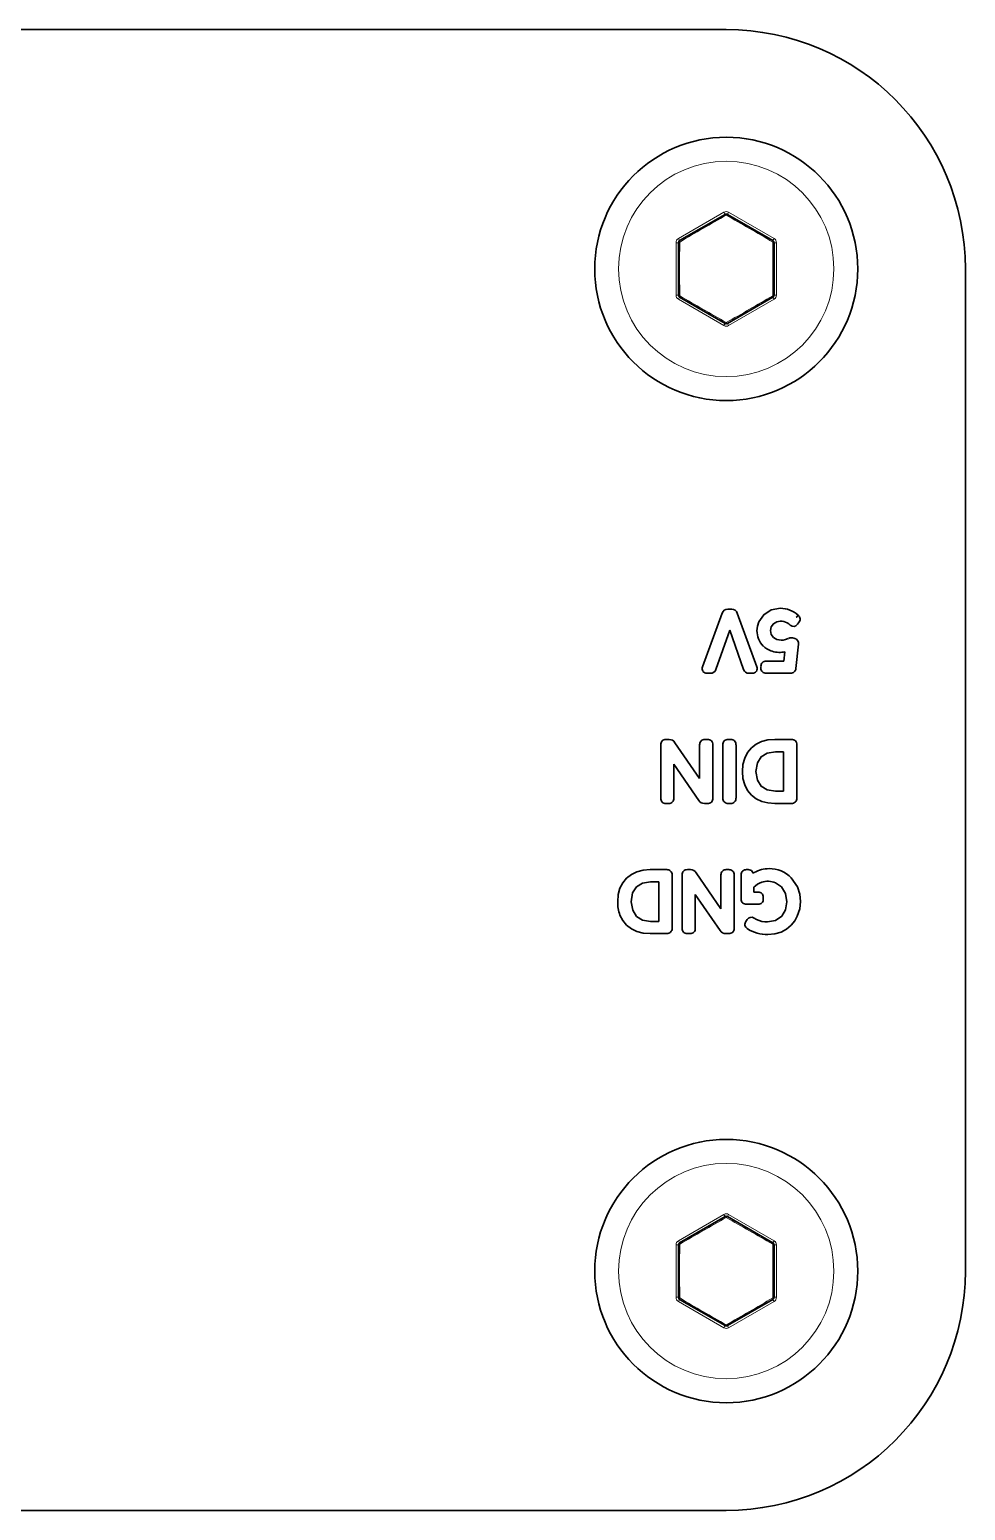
# Model space of a CAD drawing. Extents: x 218 to 1434, y 54 to 743.
# Drawn here: x 722.12 to 741.68, y 405.03 to 435.97 of the extents above; entities that cross this region are included whole.
import ezdxf

# ---------------------------------------------------------------- set-up
doc = ezdxf.new("R2010")
doc.units = 0

msp = doc.modelspace()

# ---------------------------------------------------------------- linework, layer by layer
at = {"color": 7, "lineweight": 35}
for p, q in [((452.315, 435.97), (736.685, 435.97)), ((452.315, 435.97), (736.685, 435.97)), ((741.685, 410.03), (741.685, 430.97)), ((741.685, 410.03), (741.685, 430.97)), ((736.685, 405.03), (452.315, 405.03)), ((736.685, 405.03), (452.315, 405.03))]:
    msp.add_line(p, q, dxfattribs=at)
at = {"color": 7, "lineweight": 13, "ltscale": 0.027424}
for p, q in [((736.635, 432.153), (735.685, 431.605)), ((737.685, 431.605), (736.735, 432.153)), ((735.635, 410.579), (735.635, 409.482)), ((737.735, 409.482), (737.735, 410.579))]:
    msp.add_line(p, q, dxfattribs=at)
at = {"color": 7, "lineweight": 35, "ltscale": 0.027424}
for p, q in [((736.66, 432.11), (735.71, 431.561)), ((737.66, 431.561), (736.71, 432.11)), ((735.71, 430.378), (736.66, 429.829)), ((736.71, 429.829), (737.66, 430.378)), ((735.685, 410.579), (735.685, 409.482)), ((737.685, 409.482), (737.685, 410.579))]:
    msp.add_line(p, q, dxfattribs=at)
at = {"color": 7, "lineweight": 13, "ltscale": 0.00125}
for p, q in [((736.635, 432.153), (736.66, 432.11)), ((736.735, 432.153), (736.71, 432.11)), ((735.685, 431.605), (735.71, 431.561)), ((737.685, 431.605), (737.66, 431.561)), ((735.635, 431.518), (735.685, 431.518)), ((737.735, 431.518), (737.685, 431.518)), ((735.635, 430.421), (735.685, 430.421)), ((737.685, 430.335), (737.66, 430.378)), ((737.735, 430.421), (737.685, 430.421)), ((736.635, 429.786), (736.66, 429.829)), ((736.735, 429.786), (736.71, 429.829)), ((736.635, 411.214), (736.66, 411.171)), ((736.735, 411.214), (736.71, 411.171)), ((735.635, 410.579), (735.685, 410.579)), ((735.685, 410.665), (735.71, 410.622)), ((737.685, 410.665), (737.66, 410.622)), ((737.735, 410.579), (737.685, 410.579)), ((735.635, 409.482), (735.685, 409.482)), ((735.685, 409.395), (735.71, 409.439)), ((737.685, 409.395), (737.66, 409.439)), ((737.735, 409.482), (737.685, 409.482)), ((736.635, 408.847), (736.66, 408.89)), ((736.735, 408.847), (736.71, 408.89))]:
    msp.add_line(p, q, dxfattribs=at)
at = {"color": 7, "lineweight": 13, "ltscale": 0.027425}
for p, q in [((735.635, 431.518), (735.635, 430.421)), ((737.735, 430.421), (737.735, 431.518)), ((735.685, 430.335), (736.635, 429.786)), ((736.735, 429.786), (737.685, 430.335)), ((736.635, 411.214), (735.685, 410.665)), ((737.685, 410.665), (736.735, 411.214)), ((735.685, 409.395), (736.635, 408.847)), ((736.735, 408.847), (737.685, 409.395))]:
    msp.add_line(p, q, dxfattribs=at)
at = {"color": 7, "lineweight": 35, "ltscale": 0.027425}
for p, q in [((735.685, 431.518), (735.685, 430.421)), ((737.685, 430.421), (737.685, 431.518)), ((736.66, 411.171), (735.71, 410.622)), ((737.66, 410.622), (736.71, 411.171)), ((735.71, 409.439), (736.66, 408.89)), ((736.71, 408.89), (737.66, 409.439))]:
    msp.add_line(p, q, dxfattribs=at)
at = {"color": 7, "lineweight": 13, "ltscale": 0.000750008}
for p, q in [((737.657, 431.501), (737.656, 431.531)), ((735.713, 430.439), (735.713, 430.409))]:
    msp.add_line(p, q, dxfattribs=at)
at = {"color": 7, "lineweight": 13, "ltscale": 0.001249}
msp.add_line((735.685, 430.335), (735.71, 430.378), dxfattribs=at)
at = {"color": 7, "lineweight": 35, "ltscale": 0.029796}
msp.add_line((736.601, 423.776), (736.19, 422.657), dxfattribs=at)
at = {"color": 7, "lineweight": 35, "ltscale": 0.00208}
msp.add_line((736.798, 423.857), (736.715, 423.857), dxfattribs=at)
at = {"color": 7, "lineweight": 35, "ltscale": 0.029863}
msp.add_line((737.326, 422.656), (736.914, 423.777), dxfattribs=at)
at = {"color": 7, "lineweight": 35, "ltscale": 0.000996174}
msp.add_line((738.177, 423.545), (738.199, 423.578), dxfattribs=at)
at = {"color": 7, "lineweight": 35, "ltscale": 0.021793}
msp.add_line((736.467, 422.602), (736.759, 423.424), dxfattribs=at)
at = {"color": 7, "lineweight": 35, "ltscale": 0.021753}
msp.add_line((736.759, 423.424), (737.047, 422.603), dxfattribs=at)
at = {"color": 7, "lineweight": 35, "ltscale": 0.001682}
msp.add_line((737.983, 423.251), (737.921, 423.225), dxfattribs=at)
at = {"color": 7, "lineweight": 35, "ltscale": 0.00043438}
msp.add_line((738.117, 423.251), (738.101, 423.257), dxfattribs=at)
at = {"color": 7, "lineweight": 35, "ltscale": 0.000599469}
msp.add_line((737.885, 422.965), (737.908, 422.97), dxfattribs=at)
at = {"color": 7, "lineweight": 35, "ltscale": 0.004855}
msp.add_line((737.908, 422.97), (737.886, 422.777), dxfattribs=at)
at = {"color": 7, "lineweight": 35, "ltscale": 0.012717}
msp.add_line((738.141, 422.623), (738.194, 423.128), dxfattribs=at)
at = {"color": 7, "lineweight": 35, "ltscale": 0.000882721}
for p, q in [((737.41, 422.666), (737.41, 422.631)), ((737.46, 417.804), (737.46, 417.84))]:
    msp.add_line(p, q, dxfattribs=at)
at = {"color": 7, "lineweight": 35, "ltscale": 0.009138}
msp.add_line((737.886, 422.777), (737.521, 422.777), dxfattribs=at)
at = {"color": 7, "lineweight": 35, "ltscale": 0.001607}
msp.add_line((736.288, 422.52), (736.352, 422.52), dxfattribs=at)
at = {"color": 7, "lineweight": 35, "ltscale": 0.001657}
for p, q in [((737.162, 422.52), (737.229, 422.52)), ((735.492, 421.138), (735.426, 421.138))]:
    msp.add_line(p, q, dxfattribs=at)
at = {"color": 7, "lineweight": 35, "ltscale": 0.012726}
msp.add_line((737.521, 422.521), (738.03, 422.521), dxfattribs=at)
at = {"color": 7, "lineweight": 35, "ltscale": 0.00139}
msp.add_line((736.295, 421.138), (736.239, 421.138), dxfattribs=at)
at = {"color": 7, "lineweight": 35, "ltscale": 0.001373}
for p, q in [((736.779, 421.138), (736.724, 421.138)), ((736.724, 419.801), (736.779, 419.801))]:
    msp.add_line(p, q, dxfattribs=at)
at = {"color": 7, "lineweight": 35, "ltscale": 0.008765}
for p, q in [((738.051, 421.138), (737.7, 421.138)), ((737.7, 419.801), (738.051, 419.801))]:
    msp.add_line(p, q, dxfattribs=at)
at = {"color": 7, "lineweight": 35, "ltscale": 0.027901}
msp.add_line((735.316, 421.027), (735.316, 419.911), dxfattribs=at)
at = {"color": 7, "lineweight": 35, "ltscale": 0.02287}
msp.add_line((736.128, 420.319), (735.607, 421.071), dxfattribs=at)
at = {"color": 7, "lineweight": 35, "ltscale": 0.017721}
for p, q in [((736.128, 421.028), (736.128, 420.319)), ((736.038, 417.192), (736.038, 417.901))]:
    msp.add_line(p, q, dxfattribs=at)
at = {"color": 7, "lineweight": 35, "ltscale": 0.027914}
for p, q in [((736.405, 419.911), (736.405, 421.028)), ((736.851, 417.192), (736.851, 418.309))]:
    msp.add_line(p, q, dxfattribs=at)
at = {"color": 7, "lineweight": 35, "ltscale": 0.027905}
for p, q in [((736.613, 421.028), (736.613, 419.911)), ((736.89, 419.911), (736.89, 421.028)), ((738.161, 419.911), (738.161, 421.028)), ((735.554, 417.193), (735.554, 418.309)), ((735.762, 418.308), (735.762, 417.192))]:
    msp.add_line(p, q, dxfattribs=at)
at = {"color": 7, "lineweight": 35, "ltscale": 0.004298}
for p, q in [((737.712, 420.882), (737.884, 420.882)), ((737.884, 420.056), (737.712, 420.056))]:
    msp.add_line(p, q, dxfattribs=at)
at = {"color": 7, "lineweight": 35, "ltscale": 0.02064}
msp.add_line((737.884, 420.882), (737.884, 420.056), dxfattribs=at)
at = {"color": 7, "lineweight": 35, "ltscale": 0.023019}
msp.add_line((735.592, 420.621), (736.114, 419.863), dxfattribs=at)
at = {"color": 7, "lineweight": 35, "ltscale": 0.01776}
msp.add_line((735.592, 419.911), (735.592, 420.621), dxfattribs=at)
at = {"color": 7, "lineweight": 35, "ltscale": 0.001395}
msp.add_line((735.426, 419.801), (735.482, 419.801), dxfattribs=at)
at = {"color": 7, "lineweight": 35, "ltscale": 0.001659}
for p, q in [((736.228, 419.801), (736.295, 419.801)), ((735.938, 418.418), (735.872, 418.418)), ((736.675, 417.081), (736.741, 417.081))]:
    msp.add_line(p, q, dxfattribs=at)
at = {"color": 7, "lineweight": 35, "ltscale": 0.008751}
for p, q in [((735.443, 418.419), (735.093, 418.419)), ((735.093, 417.082), (735.443, 417.082))]:
    msp.add_line(p, q, dxfattribs=at)
at = {"color": 7, "lineweight": 35, "ltscale": 0.022877}
msp.add_line((736.575, 417.601), (736.053, 418.353), dxfattribs=at)
at = {"color": 7, "lineweight": 35, "ltscale": 0.017695}
msp.add_line((736.575, 418.309), (736.575, 417.601), dxfattribs=at)
at = {"color": 7, "lineweight": 35, "ltscale": 0.001392}
for p, q in [((736.741, 418.419), (736.685, 418.419)), ((735.872, 417.081), (735.928, 417.081))]:
    msp.add_line(p, q, dxfattribs=at)
at = {"color": 7, "lineweight": 35, "ltscale": 0.012614}
msp.add_line((736.997, 418.309), (736.997, 417.804), dxfattribs=at)
at = {"color": 7, "lineweight": 35, "ltscale": 0.000810242}
msp.add_line((737.14, 418.419), (737.107, 418.419), dxfattribs=at)
at = {"color": 7, "lineweight": 35, "ltscale": 0.000623994}
msp.add_line((737.269, 418.356), (737.248, 418.343), dxfattribs=at)
at = {"color": 7, "lineweight": 35, "ltscale": 0.004312}
for p, q in [((735.104, 418.162), (735.277, 418.162)), ((735.277, 417.337), (735.104, 417.337))]:
    msp.add_line(p, q, dxfattribs=at)
at = {"color": 7, "lineweight": 35, "ltscale": 0.020623}
msp.add_line((735.277, 418.162), (735.277, 417.337), dxfattribs=at)
at = {"color": 7, "lineweight": 35, "ltscale": 0.002493}
msp.add_line((737.26, 417.95), (737.26, 418.049), dxfattribs=at)
at = {"color": 7, "lineweight": 35, "ltscale": 0.022993}
msp.add_line((736.038, 417.901), (736.56, 417.144), dxfattribs=at)
at = {"color": 7, "lineweight": 35, "ltscale": 0.00605}
msp.add_line((737.107, 417.694), (737.349, 417.694), dxfattribs=at)
at = {"color": 7, "lineweight": 35, "ltscale": 0.002243}
msp.add_line((737.349, 417.95), (737.26, 417.95), dxfattribs=at)
at = {"color": 7, "lineweight": 35, "ltscale": 0.001098}
msp.add_line((737.122, 417.373), (737.097, 417.337), dxfattribs=at)
at = {"color": 7, "lineweight": 35, "ltscale": 0.001434}
msp.add_line((737.321, 417.378), (737.271, 417.406), dxfattribs=at)
at = {"color": 7, "lineweight": 13, "ltscale": 0.000750771}
for p, q in [((737.657, 410.561), (737.656, 410.591)), ((735.713, 409.499), (735.713, 409.469))]:
    msp.add_line(p, q, dxfattribs=at)
at = {"color": 7, "lineweight": 35}
for points in [[(737.817, 423.878), (737.625, 423.844), (737.469, 423.745), (737.366, 423.597), (737.338, 423.507), (737.328, 423.411)], [(737.745, 423.228), (737.674, 423.27), (737.627, 423.333), (737.609, 423.413), (737.627, 423.492), (737.673, 423.555), (737.742, 423.595)], [(738.189, 423.733), (738.156, 423.693), (738.188, 423.735)], [(738.023, 423.527), (738.064, 423.505), (738.104, 423.5), (738.143, 423.514), (738.177, 423.545)], [(737.7, 421.138), (737.556, 421.127), (737.425, 421.093), (737.309, 421.037), (737.21, 420.961), (737.13, 420.865), (737.071, 420.749), (737.035, 420.617), (737.023, 420.468)], [(737.306, 420.467), (737.336, 420.65), (737.416, 420.777), (737.541, 420.855), (737.712, 420.882)], [(737.023, 420.468), (737.035, 420.319), (737.071, 420.188), (737.13, 420.073), (737.21, 419.976)], [(737.712, 420.056), (737.543, 420.083), (737.418, 420.16), (737.336, 420.287), (737.306, 420.467)], [(737.21, 419.976), (737.309, 419.9), (737.426, 419.845), (737.556, 419.812), (737.7, 419.801)], [(735.093, 418.419), (734.948, 418.407), (734.818, 418.374), (734.702, 418.318), (734.603, 418.242), (734.522, 418.145), (734.464, 418.029), (734.428, 417.897), (734.416, 417.748)], [(737.248, 418.343), (737.211, 418.398), (737.14, 418.419)], [(734.699, 417.748), (734.728, 417.931), (734.808, 418.058), (734.934, 418.135), (735.104, 418.162)], [(737.715, 418.143), (737.839, 418.057), (737.924, 417.921), (737.955, 417.747), (737.926, 417.579), (737.845, 417.447), (737.718, 417.358), (737.549, 417.325)], [(738.238, 417.754), (738.222, 417.909), (738.172, 418.062), (738.045, 418.246)], [(735.104, 417.337), (734.935, 417.364), (734.81, 417.441), (734.729, 417.568), (734.699, 417.748)], [(737.557, 417.061), (737.7, 417.074), (737.83, 417.113), (737.945, 417.176), (738.042, 417.255), (738.117, 417.345), (738.171, 417.443), (738.222, 417.6), (738.238, 417.754)], [(734.464, 417.469), (734.522, 417.354), (734.602, 417.257), (734.702, 417.181), (734.819, 417.126), (734.95, 417.093), (735.093, 417.082)], [(737.271, 417.406), (737.227, 417.422), (737.187, 417.421), (737.151, 417.405), (737.122, 417.373)]]:
    msp.add_lwpolyline(points, dxfattribs=at)
for centre in [(736.685, 430.97), (736.685, 410.03)]:
    msp.add_circle(centre, 2.75, dxfattribs=at)
at = {"color": 7, "lineweight": 13}
for centre in [(736.685, 430.97), (736.685, 410.03)]:
    msp.add_circle(centre, 2.25, dxfattribs=at)
at = {"color": 7, "lineweight": 35}
for centre, radius, start, end in [((736.685, 430.97), 5, 360, 90), ((736.685, 430.97), 5, 360, 90), ((736.685, 432.067), 0.05, 60, 120), ((735.735, 431.518), 0.05, 120, 180), ((737.635, 431.518), 0.05, 0, 60), ((735.735, 430.421), 0.05, 180, 240), ((737.635, 430.421), 0.05, 300, 360), ((736.685, 429.873), 0.05, 240, 300), ((737.823, 423.345), 0.534, 46.9157, 90.5865), ((736.711, 423.743), 0.115, 87.6691, 163.1084), ((736.801, 423.738), 0.12, 19.3027, 91.1505), ((737.831, 423.316), 0.293, 78.1996, 107.7665), ((737.824, 423.335), 0.275, 43.9446, 75.9732), ((738.126, 423.65), 0.104, 3.6546, 52.9219), ((738.123, 423.654), 0.107, 314.9733, 1.5042), ((737.768, 423.405), 0.44, 179.1197, 225.6612), ((738.051, 423.099), 0.166, 72.516, 114.0169), ((738.082, 423.143), 0.113, 352.6524, 71.7585), ((737.777, 423.413), 0.452, 225.6366, 248.8472), ((737.797, 423.447), 0.491, 248.0101, 280.3016), ((737.838, 423.501), 0.288, 251.263, 286.8563), ((736.284, 422.616), 0.101, 156.3672, 212.3304), ((737.231, 422.616), 0.102, 327.6007, 22.8423), ((737.512, 422.675), 0.101, 84.8524, 185.044), ((736.28, 422.622), 0.102, 216.3625, 274.36), ((736.357, 422.635), 0.115, 267.7496, 343.331), ((737.158, 422.636), 0.116, 196.7794, 271.887), ((737.236, 422.623), 0.102, 265.8424, 323.027), ((737.511, 422.622), 0.101, 175.122, 275.294), ((738.037, 422.625), 0.103, 265.9284, 358.9258), ((735.418, 421.035), 0.102, 85.7317, 184.4758), ((735.498, 421.014), 0.123, 27.3422, 92.7052), ((736.231, 421.035), 0.102, 85.43, 184.2577), ((736.304, 421.037), 0.101, 354.8702, 95.0258), ((736.716, 421.035), 0.102, 85.43, 184.2577), ((736.787, 421.035), 0.102, 355.7733, 94.5384), ((738.058, 421.036), 0.102, 355.5998, 94.2964), ((735.418, 419.903), 0.102, 175.6755, 274.3245), ((735.49, 419.904), 0.102, 265.4024, 4.1813), ((736.225, 419.932), 0.131, 211.8971, 271.4669), ((736.304, 419.902), 0.101, 264.9454, 5.0546), ((736.716, 419.904), 0.102, 175.8494, 274.566), ((736.787, 419.904), 0.102, 265.4024, 4.1813), ((738.058, 419.904), 0.102, 265.6755, 4.3245), ((735.451, 418.316), 0.102, 355.837, 94.5802), ((735.863, 418.317), 0.101, 84.8554, 185.0395), ((735.944, 418.294), 0.124, 28.223, 92.6589), ((736.677, 418.316), 0.102, 85.3129, 184.1655), ((736.749, 418.316), 0.102, 355.6911, 94.4141), ((737.099, 418.316), 0.102, 85.3129, 184.1655), ((737.571, 417.853), 0.586, 89.1337, 120.9246), ((737.585, 417.795), 0.644, 44.3872, 90.4871), ((737.554, 417.764), 0.41, 108.1173, 135.8954), ((737.555, 417.756), 0.419, 67.6473, 107.9631), ((735.184, 417.734), 0.768, 178.9423, 200.2025), ((737.098, 417.796), 0.101, 175.122, 275.294), ((737.358, 417.847), 0.102, 355.8494, 94.566), ((737.359, 417.796), 0.101, 264.706, 4.878), ((737.543, 417.823), 0.498, 243.41, 270.6767), ((735.451, 417.185), 0.102, 265.6818, 4.4215), ((735.863, 417.183), 0.101, 174.706, 274.878), ((735.936, 417.184), 0.103, 265.6063, 4.3937), ((736.672, 417.213), 0.131, 211.7225, 271.1521), ((736.748, 417.184), 0.102, 265.8494, 4.566), ((737.178, 417.273), 0.103, 141.395, 237.2007), ((737.549, 417.859), 0.798, 237.6015, 270.6065), ((736.685, 411.127), 0.05, 60, 120), ((735.735, 410.579), 0.05, 120, 180), ((737.635, 410.579), 0.05, 0, 60), ((736.685, 410.03), 5, 270, 360), ((736.685, 410.03), 5, 270, 360), ((735.735, 409.482), 0.05, 180, 240), ((737.635, 409.482), 0.05, 300, 360), ((736.685, 408.933), 0.05, 240, 300)]:
    msp.add_arc(centre, radius, start, end, dxfattribs=at)
at = {"color": 7, "lineweight": 13}
for centre, radius, start, end in [((759.599, 391.281), 46.804, 119.3132, 120.6868), ((736.685, 432.067), 0.1, 60, 120), ((736.653, 432.078), 0.0333, 23.2811, 78.5588), ((713.586, 390.962), 47.172, 59.3186, 60.6814), ((735.735, 431.518), 0.1, 120, 180), ((737.635, 431.518), 0.1, 0, 60), ((782.09, 430.971), 46.38, 179.3084, 180.6574), ((737.629, 431.551), 0.0333, 323.2811, 18.5588), ((690.771, 430.968), 46.888, 359.3161, 0.6505), ((735.735, 430.421), 0.1, 180, 240), ((735.74, 430.388), 0.0333, 143.2811, 198.5588), ((759.599, 470.659), 46.804, 239.3132, 240.6868), ((713.771, 470.658), 46.803, 299.3132, 300.6868), ((737.66, 430.443), 0.0333, 263.2811, 318.5588), ((737.629, 430.388), 0.0333, 341.4413, 36.7189), ((737.635, 430.421), 0.1, 300, 360), ((736.685, 429.873), 0.1, 240, 300), ((736.716, 429.861), 0.0333, 203.281, 258.5588), ((736.685, 411.127), 0.1, 60, 120), ((759.599, 370.341), 46.804, 119.3132, 120.6868), ((736.653, 411.139), 0.0333, 23.2811, 78.5588), ((713.586, 370.022), 47.172, 59.3186, 60.6814), ((735.735, 410.579), 0.1, 120, 180), ((782.09, 410.032), 46.38, 179.3084, 180.6574), ((737.629, 410.612), 0.0333, 323.2811, 18.5588), ((737.635, 410.579), 0.1, 0, 60), ((690.771, 410.029), 46.888, 359.3161, 0.6505), ((735.735, 409.482), 0.1, 180, 240), ((735.74, 409.449), 0.0333, 143.2811, 198.5588), ((759.599, 449.719), 46.804, 239.3132, 240.6868), ((713.771, 449.719), 46.803, 299.3132, 300.6868), ((737.66, 409.503), 0.0333, 263.2811, 318.5588), ((737.629, 409.449), 0.0333, 341.4413, 36.7189), ((737.635, 409.482), 0.1, 300, 360), ((736.685, 408.933), 0.1, 240, 300), ((736.716, 408.922), 0.0333, 203.281, 258.5588)]:
    msp.add_arc(centre, radius, start, end, dxfattribs=at)
for centre, major_axis, start_param, end_param in [((736.685, 432.067), (0.025, 0.0433), 6.283185, 7.406149), ((735.735, 431.518), (-0.025, 0.0433), 0, 1.122964), ((737.635, 431.518), (0.05, 0), 6.283185, 7.406149), ((735.735, 430.421), (-0.05, 0), 6.283185, 7.406149), ((736.685, 429.873), (-0.025, -0.0433), 6.283185, 7.406149), ((736.685, 411.127), (0.025, 0.0433), 6.283185, 7.406149), ((735.735, 410.579), (-0.025, 0.0433), 0, 1.122964), ((737.635, 410.579), (0.05, 0), 6.283185, 7.406149), ((735.735, 409.482), (-0.05, 0), 6.283185, 7.406149), ((736.685, 408.933), (-0.025, -0.0433), 6.283185, 7.406149)]:
    msp.add_ellipse(centre, major_axis=major_axis, ratio=0.27735, start_param=start_param, end_param=end_param, dxfattribs=at)

doc.saveas('drawing.dxf')
